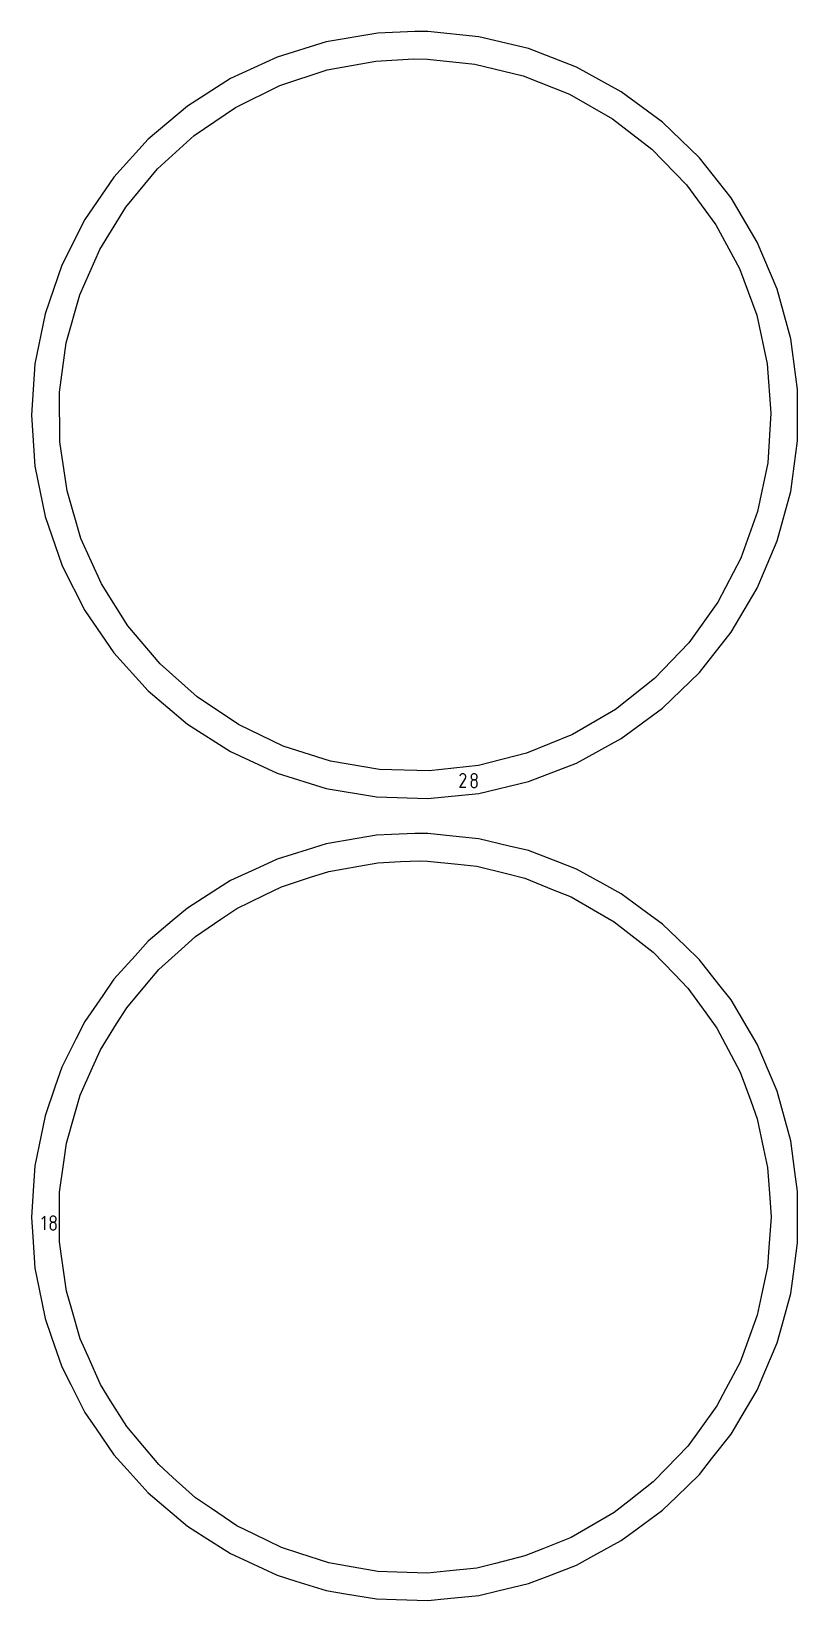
# Model space of a CAD drawing. Extents: x 0 to 800, y 0 to 1000.
# Drawn here: x 518.3 to 588.3, y 79.8 to 223 of the extents above; entities that cross this region are included whole.
import ezdxf

# ---------------------------------------------------------------- set-up
doc = ezdxf.new("R2010")
doc.units = 0

msp = doc.modelspace()

# ---------------------------------------------------------------- linework, layer by layer
at = {"layer": 'annotation', "color": 1}
for p, q in [((557.43148, 153.985344), (557.948472, 154.817636)), ((557.469006, 155.105047), (557.43227, 155.034577)), ((557.498159, 155.146386), (557.469006, 155.105047)), ((557.533136, 155.180895), (557.498159, 155.146386)), ((557.572874, 155.208297), (557.533136, 155.180895)), ((557.616308, 155.228316), (557.572874, 155.208297)), ((557.662375, 155.240675), (557.616308, 155.228316)), ((557.71001, 155.245098), (557.662375, 155.240675)), ((557.758152, 155.241308), (557.71001, 155.245098)), ((557.805734, 155.22903), (557.758152, 155.241308)), ((557.851694, 155.207987), (557.805734, 155.22903)), ((557.892801, 155.178798), (557.851694, 155.207987)), ((557.851694, 155.207987), (557.851694, 155.207987)), ((557.92717, 155.14377), (557.892801, 155.178798)), ((557.954497, 155.103979), (557.92717, 155.14377)), ((557.948472, 154.817636), (557.94909, 154.8184)), ((557.948472, 154.817636), (557.948472, 154.817636)), ((557.94909, 154.8184), (557.949683, 154.819172)), ((557.949683, 154.819172), (557.950254, 154.819956)), ((557.950254, 154.819956), (557.950808, 154.82076)), ((557.950808, 154.82076), (557.951348, 154.82159)), ((557.951348, 154.82159), (557.951878, 154.822452)), ((557.951878, 154.822452), (557.952403, 154.823353)), ((557.952403, 154.823353), (557.952925, 154.8243)), ((557.952925, 154.8243), (557.953449, 154.825299)), ((557.953449, 154.825299), (557.974796, 154.871132)), ((557.953449, 154.825299), (557.953449, 154.825299)), ((557.974476, 155.060497), (557.954497, 155.103979)), ((557.9868, 155.014397), (557.974476, 155.060497)), ((557.974796, 154.871132), (557.987266, 154.918641)), ((557.991166, 154.966754), (557.9868, 155.014397)), ((557.987266, 154.918641), (557.991166, 154.966754)), ((558.468, 155.014327), (558.463486, 154.964235)), ((558.463486, 154.964235), (558.463486, 154.964235)), ((558.463486, 154.964235), (558.468003, 154.913908)), ((558.481012, 155.061523), (558.468, 155.014327)), ((558.468003, 154.913908), (558.481021, 154.866529)), ((558.501726, 155.105023), (558.481012, 155.061523)), ((558.481021, 154.866529), (558.501744, 154.822891)), ((558.529348, 155.144027), (558.501726, 155.105023)), ((558.501744, 154.822891), (558.529374, 154.783788)), ((558.563082, 155.177735), (558.529348, 155.144027)), ((558.563082, 154.618177), (558.529348, 154.58441)), ((558.529374, 154.783788), (558.563114, 154.750015)), ((558.602133, 155.205345), (558.563082, 155.177735)), ((558.602133, 154.645823), (558.563082, 154.618177)), ((558.563114, 154.750015), (558.602168, 154.722364)), ((558.645705, 155.226057), (558.602133, 155.205345)), ((558.645705, 154.666554), (558.602133, 154.645823)), ((558.602168, 154.722364), (558.645737, 154.701631)), ((558.693004, 155.239072), (558.645705, 155.226057)), ((558.693004, 154.679575), (558.645705, 154.666554)), ((558.645737, 154.701631), (558.693025, 154.688609)), ((558.743234, 155.243588), (558.693004, 155.239072)), ((558.743234, 154.684092), (558.693004, 154.679575)), ((558.693025, 154.688609), (558.743234, 154.684092)), ((558.793464, 155.239072), (558.743234, 155.243588)), ((558.743234, 155.243588), (558.743234, 155.243588)), ((558.743234, 154.684092), (558.793443, 154.688609)), ((558.793464, 154.679578), (558.743234, 154.684092)), ((558.743234, 154.684092), (558.743234, 154.684092)), ((558.743234, 154.684092), (558.743234, 154.684092)), ((558.793443, 154.688609), (558.840731, 154.701631)), ((558.840763, 155.226057), (558.793464, 155.239072)), ((558.840763, 154.666563), (558.793464, 154.679578)), ((558.840731, 154.701631), (558.8843, 154.722364)), ((558.884335, 155.205345), (558.840763, 155.226057)), ((558.884335, 154.64584), (558.840763, 154.666563)), ((558.8843, 154.722364), (558.923354, 154.750015)), ((558.923386, 155.177735), (558.884335, 155.205345)), ((558.923386, 154.618203), (558.884335, 154.64584)), ((558.923354, 154.750015), (558.957094, 154.783788)), ((558.95712, 155.144027), (558.923386, 155.177735)), ((558.95712, 154.584442), (558.923386, 154.618203)), ((558.957094, 154.783788), (558.984724, 154.822891)), ((558.984742, 155.105023), (558.95712, 155.144027)), ((558.984724, 154.822891), (559.005447, 154.866529)), ((559.005456, 155.061523), (558.984742, 155.105023)), ((559.005447, 154.866529), (559.018465, 154.913908)), ((559.018468, 155.014327), (559.005456, 155.061523)), ((559.018465, 154.913908), (559.022982, 154.964235)), ((559.022982, 154.964235), (559.018468, 155.014327)), ((559.022982, 154.964235), (559.022982, 154.964235)), ((557.990976, 153.985344), (557.43148, 153.985344)), ((558.468, 154.454332), (558.463486, 154.404028)), ((558.463486, 154.404028), (558.463486, 154.264668)), ((558.463486, 154.264668), (558.463486, 154.264668)), ((558.463486, 154.264668), (558.468003, 154.214368)), ((558.481012, 154.501693), (558.468, 154.454332)), ((558.468003, 154.214368), (558.481021, 154.167061)), ((558.501726, 154.545317), (558.481012, 154.501693)), ((558.481021, 154.167061), (558.501744, 154.123528)), ((558.529348, 154.58441), (558.501726, 154.545317)), ((558.501744, 154.123528), (558.529374, 154.08455)), ((558.529374, 154.08455), (558.563114, 154.050908)), ((558.563114, 154.050908), (558.602168, 154.023382)), ((558.602168, 154.023382), (558.645737, 154.002754)), ((558.645737, 154.002754), (558.693025, 153.989805)), ((558.693025, 153.989805), (558.743234, 153.985315)), ((558.743234, 153.985315), (558.793443, 153.989805)), ((558.743234, 153.985315), (558.743234, 153.985315)), ((558.793443, 153.989805), (558.840731, 154.002754)), ((558.840731, 154.002754), (558.8843, 154.023382)), ((558.8843, 154.023382), (558.923354, 154.050908)), ((558.923354, 154.050908), (558.957094, 154.08455)), ((558.957094, 154.08455), (558.984724, 154.123528)), ((558.984742, 154.545352), (558.95712, 154.584442)), ((558.984724, 154.123528), (559.005447, 154.167061)), ((559.005456, 154.501725), (558.984742, 154.545352)), ((559.005447, 154.167061), (559.018465, 154.214368)), ((559.018468, 154.454352), (559.005456, 154.501725)), ((559.018465, 154.214368), (559.022982, 154.264668)), ((559.022982, 154.404028), (559.018468, 154.454352)), ((559.022982, 154.264668), (559.022982, 154.404028)), ((559.022982, 154.404028), (559.022982, 154.404028)), ((519.576911, 114.896292), (519.296847, 114.616149)), ((519.576911, 113.636518), (519.576911, 114.896292)), ((520.053801, 114.665491), (520.049287, 114.615399)), ((520.049287, 114.615399), (520.049287, 114.615399)), ((520.049287, 114.615399), (520.053803, 114.565072)), ((520.066813, 114.712687), (520.053801, 114.665491)), ((520.053803, 114.565072), (520.066822, 114.517693)), ((520.087527, 114.756187), (520.066813, 114.712687)), ((520.066822, 114.517693), (520.087544, 114.474055)), ((520.115149, 114.795191), (520.087527, 114.756187)), ((520.148882, 114.828899), (520.115149, 114.795191)), ((520.187933, 114.856509), (520.148882, 114.828899)), ((520.231506, 114.877221), (520.187933, 114.856509)), ((520.278805, 114.890236), (520.231506, 114.877221)), ((520.329035, 114.894752), (520.278805, 114.890236)), ((520.379265, 114.890236), (520.329035, 114.894752)), ((520.329035, 114.894752), (520.329035, 114.894752)), ((520.426564, 114.877221), (520.379265, 114.890236)), ((520.470136, 114.856509), (520.426564, 114.877221)), ((520.509187, 114.828899), (520.470136, 114.856509)), ((520.542921, 114.795191), (520.509187, 114.828899)), ((520.570542, 114.756187), (520.542921, 114.795191)), ((520.570525, 114.474055), (520.591248, 114.517693)), ((520.591257, 114.712687), (520.570542, 114.756187)), ((520.591248, 114.517693), (520.604266, 114.565072)), ((520.604269, 114.665491), (520.591257, 114.712687)), ((520.604266, 114.565072), (520.608783, 114.615399)), ((520.608783, 114.615399), (520.604269, 114.665491)), ((520.608783, 114.615399), (520.608783, 114.615399)), ((520.053801, 114.105495), (520.049287, 114.055192)), ((520.049287, 114.055192), (520.049287, 113.915832)), ((520.049287, 113.915832), (520.049287, 113.915832)), ((520.049287, 113.915832), (520.053803, 113.865532)), ((520.066813, 114.152856), (520.053801, 114.105495)), ((520.053803, 113.865532), (520.066822, 113.818225)), ((520.087527, 114.196481), (520.066813, 114.152856)), ((520.066822, 113.818225), (520.087544, 113.774692)), ((520.115149, 114.235573), (520.087527, 114.196481)), ((520.087544, 114.474055), (520.115175, 114.434952)), ((520.087544, 113.774692), (520.115175, 113.735714)), ((520.148882, 114.26934), (520.115149, 114.235573)), ((520.115175, 114.434952), (520.148915, 114.401178)), ((520.115175, 113.735714), (520.148915, 113.702072)), ((520.187933, 114.296986), (520.148882, 114.26934)), ((520.148915, 114.401178), (520.187968, 114.373528)), ((520.148915, 113.702072), (520.187968, 113.674546)), ((520.231506, 114.317718), (520.187933, 114.296986)), ((520.187968, 114.373528), (520.231538, 114.352795)), ((520.187968, 113.674546), (520.231538, 113.653918)), ((520.278805, 114.330739), (520.231506, 114.317718)), ((520.231538, 114.352795), (520.278825, 114.339773)), ((520.231538, 113.653918), (520.278825, 113.640969)), ((520.329035, 114.335256), (520.278805, 114.330739)), ((520.278825, 114.339773), (520.329035, 114.335256)), ((520.278825, 113.640969), (520.329035, 113.636479)), ((520.329035, 114.335256), (520.379244, 114.339773)), ((520.379265, 114.330741), (520.329035, 114.335256)), ((520.329035, 114.335256), (520.329035, 114.335256)), ((520.329035, 114.335256), (520.329035, 114.335256)), ((520.329035, 113.636479), (520.379244, 113.640969)), ((520.329035, 113.636479), (520.329035, 113.636479)), ((520.379244, 114.339773), (520.426532, 114.352795)), ((520.379244, 113.640969), (520.426532, 113.653918)), ((520.426564, 114.317727), (520.379265, 114.330741)), ((520.426532, 114.352795), (520.470101, 114.373528)), ((520.426532, 113.653918), (520.470101, 113.674546)), ((520.470136, 114.297004), (520.426564, 114.317727)), ((520.470101, 114.373528), (520.509154, 114.401178)), ((520.470101, 113.674546), (520.509154, 113.702072)), ((520.509187, 114.269366), (520.470136, 114.297004)), ((520.509154, 114.401178), (520.542895, 114.434952)), ((520.509154, 113.702072), (520.542895, 113.735714)), ((520.542921, 114.235606), (520.509187, 114.269366)), ((520.542895, 114.434952), (520.570525, 114.474055)), ((520.542895, 113.735714), (520.570525, 113.774692)), ((520.570542, 114.196516), (520.542921, 114.235606)), ((520.570525, 113.774692), (520.591248, 113.818225)), ((520.591257, 114.152888), (520.570542, 114.196516)), ((520.591248, 113.818225), (520.604266, 113.865532)), ((520.604269, 114.105516), (520.591257, 114.152888)), ((520.604266, 113.865532), (520.608783, 113.915832)), ((520.608783, 114.055192), (520.604269, 114.105516)), ((520.608783, 113.915832), (520.608783, 114.055192)), ((520.608783, 114.055192), (520.608783, 114.055192))]:
    msp.add_line(p, q, dxfattribs=at)
at = {"layer": 'boundary', "color": 5}
for p, q in [((545.231719, 222.005419), (540.766158, 220.620184)), ((549.969083, 222.78946), (545.231719, 222.005419)), ((553.345429, 222.958864), (549.969083, 222.78946)), ((554.514977, 222.939319), (553.345429, 222.958864)), ((559.166963, 222.471324), (554.514977, 222.939319)), ((563.715113, 221.387455), (559.166963, 222.471324)), ((540.766158, 220.620184), (536.525054, 218.652111)), ((568.078173, 219.707046), (563.715113, 221.387455)), ((572.178325, 217.460093), (568.078173, 219.707046)), ((536.525054, 218.652111), (532.584127, 216.136316)), ((532.584127, 216.136316), (529.013722, 213.117694)), ((575.94244, 214.686689), (572.178325, 217.460093)), ((579.303266, 211.43633), (575.94244, 214.686689)), ((529.013722, 213.117694), (525.87743, 209.650109)), ((582.200909, 207.767012), (579.303266, 211.43633)), ((525.87743, 209.650109), (523.231404, 205.795447)), ((584.583609, 203.744218), (582.200909, 207.767012)), ((523.231404, 205.795447), (521.122678, 201.622488)), ((586.408864, 199.439734), (584.583609, 203.744218)), ((521.122678, 201.622488), (519.589018, 197.205703)), ((587.644102, 194.930373), (586.408864, 199.439734)), ((519.589018, 197.205703), (518.657734, 192.623907)), ((588.267272, 190.296606), (587.644102, 194.930373)), ((518.657734, 192.623907), (518.345425, 187.958864)), ((588.267272, 185.621122), (588.267272, 190.296606)), ((518.345425, 187.958864), (518.657734, 183.29382)), ((587.644102, 180.987354), (588.267272, 185.621122)), ((518.657734, 183.29382), (519.589018, 178.712024)), ((586.408864, 176.477994), (587.644102, 180.987354)), ((519.589018, 178.712024), (521.122678, 174.295241)), ((584.583609, 172.17351), (586.408864, 176.477994)), ((521.122678, 174.295241), (521.199119, 174.143971)), ((521.199119, 174.143971), (523.231404, 170.122282)), ((582.200909, 168.150717), (584.583609, 172.17351)), ((523.231404, 170.122282), (525.87743, 166.267619)), ((579.303266, 164.481399), (582.200909, 168.150717)), ((525.87743, 166.267619), (529.013722, 162.800035)), ((575.94244, 161.231037), (579.303266, 164.481399)), ((529.013722, 162.800035), (532.584127, 159.781413)), ((572.178325, 158.457635), (575.94244, 161.231037)), ((532.584127, 159.781413), (536.525054, 157.265618)), ((568.078173, 156.210683), (572.178325, 158.457635)), ((536.525054, 157.265618), (540.766158, 155.297545)), ((563.715113, 154.530274), (568.078173, 156.210683)), ((540.766158, 155.297545), (545.23172, 153.91231)), ((545.23172, 153.91231), (549.842087, 153.134641)), ((554.514977, 152.97841), (559.166963, 153.446404)), ((559.166963, 153.446404), (563.715113, 154.530274)), ((549.842087, 153.134641), (554.514977, 152.97841)), ((548.061333, 149.327258), (545.231719, 148.849964)), ((549.842087, 149.627633), (548.061333, 149.327258)), ((551.195253, 149.695527), (549.842087, 149.627633)), ((553.345429, 149.80341), (551.195253, 149.695527)), ((554.514977, 149.783864), (553.345429, 149.80341)), ((557.370134, 149.496633), (554.514977, 149.783864)), ((559.166963, 149.31587), (557.370134, 149.496633)), ((561.95839, 148.650645), (559.166963, 149.31587)), ((540.766158, 147.464729), (539.128032, 146.704561)), ((543.506896, 148.314917), (540.766158, 147.464729)), ((545.231719, 148.849964), (543.506896, 148.314917)), ((563.715113, 148.232), (561.95839, 148.650645)), ((566.392941, 147.200649), (563.715113, 148.232)), ((539.128032, 146.704561), (536.525054, 145.496656)), ((568.078173, 146.551591), (566.392941, 147.200649)), ((570.594641, 145.172524), (568.078173, 146.551591)), ((536.525054, 145.496656), (535.002871, 144.52493)), ((572.178325, 144.304638), (570.594641, 145.172524)), ((535.002871, 144.52493), (532.584127, 142.980861)), ((574.48855, 142.602462), (572.178325, 144.304638)), ((531.205058, 141.814918), (529.013722, 139.962239)), ((532.584127, 142.980861), (531.205058, 141.814918)), ((575.94244, 141.531234), (574.48855, 142.602462)), ((578.005147, 139.536326), (575.94244, 141.531234)), ((529.013722, 139.962239), (527.802329, 138.622885)), ((579.303266, 138.280875), (578.005147, 139.536326)), ((527.802329, 138.622885), (525.87743, 136.494655)), ((581.081694, 136.028831), (579.303266, 138.280875)), ((525.87743, 136.494655), (524.855402, 135.005791)), ((582.200909, 134.611557), (581.081694, 136.028831)), ((524.855402, 135.005791), (523.231404, 132.639992)), ((583.663291, 132.142568), (582.200909, 134.611557)), ((523.231404, 132.639992), (522.416909, 131.028187)), ((584.583609, 130.588764), (583.663291, 132.142568)), ((522.416909, 131.028187), (521.122678, 128.467033)), ((585.703859, 127.946886), (584.583609, 130.588764)), ((521.122678, 128.467033), (520.530302, 126.76105)), ((586.408864, 126.284279), (585.703859, 127.946886)), ((520.530302, 126.76105), (519.589018, 124.050249)), ((587.166992, 123.516659), (586.408864, 126.284279)), ((519.589018, 124.050249), (519.229309, 122.28053)), ((587.644102, 121.774918), (587.166992, 123.516659)), ((519.229309, 122.28053), (518.657734, 119.468452)), ((588.026573, 118.930944), (587.644102, 121.774918)), ((518.657734, 119.468452), (518.537105, 117.666579)), ((588.267272, 117.141151), (588.026573, 118.930944)), ((518.537105, 117.666579), (518.345425, 114.803409)), ((588.267272, 114.271573), (588.267272, 117.141151)), ((518.345425, 114.803409), (518.466054, 113.001536)), ((588.267272, 112.465667), (588.267272, 114.271573)), ((518.466054, 113.001536), (518.657734, 110.138366)), ((587.884801, 109.621692), (588.267272, 112.465667)), ((518.657734, 110.138366), (519.017442, 108.368647)), ((587.644102, 107.8319), (587.884801, 109.621692)), ((519.017442, 108.368647), (519.589018, 105.556569)), ((586.885975, 105.06428), (587.644102, 107.8319)), ((519.589018, 105.556569), (520.181394, 103.850587)), ((586.408864, 103.322539), (586.885975, 105.06428)), ((520.181394, 103.850587), (521.122678, 101.139786)), ((585.288614, 100.680662), (586.408864, 103.322539)), ((521.122678, 101.139786), (521.937173, 99.527981)), ((584.583609, 99.018056), (585.288614, 100.680662)), ((521.937173, 99.527981), (523.231404, 96.966827)), ((583.121227, 96.549066), (584.583609, 99.018056)), ((523.231404, 96.966827), (524.253431, 95.477964)), ((582.200909, 94.995262), (583.121227, 96.549066)), ((524.253431, 95.477964), (525.87743, 93.112165)), ((580.42248, 92.743218), (582.200909, 94.995262)), ((525.87743, 93.112165), (527.088823, 91.77281)), ((527.088823, 91.77281), (529.013722, 89.64458)), ((579.303266, 91.325944), (580.42248, 92.743218)), ((577.240559, 89.331034), (579.303266, 91.325944)), ((529.013722, 89.64458), (530.392791, 88.478637)), ((575.94244, 88.075582), (577.240559, 89.331034)), ((530.392791, 88.478637), (532.584127, 86.625958)), ((573.632214, 86.373407), (575.94244, 88.075582)), ((532.584127, 86.625958), (534.10631, 85.654232)), ((572.178325, 85.302181), (573.632214, 86.373407)), ((534.10631, 85.654232), (536.525054, 84.110163)), ((569.661857, 83.923113), (572.178325, 85.302181)), ((536.525054, 84.110163), (538.16318, 83.349995)), ((538.16318, 83.349995), (540.766158, 82.14209)), ((565.400345, 82.023877), (568.078173, 83.055228)), ((568.078173, 83.055228), (569.661857, 83.923113)), ((540.766158, 82.14209), (542.490981, 81.607043)), ((542.490981, 81.607043), (545.23172, 80.756855)), ((563.715113, 81.374819), (565.400345, 82.023877)), ((545.23172, 80.756855), (547.012474, 80.45648)), ((547.012474, 80.45648), (549.842087, 79.979186)), ((556.311807, 80.003718), (559.166963, 80.29095)), ((559.166963, 80.29095), (560.923686, 80.709594)), ((560.923686, 80.709594), (563.715113, 81.374819)), ((549.842087, 79.979186), (551.646991, 79.918842)), ((551.646991, 79.918842), (554.514977, 79.822955)), ((554.514977, 79.822955), (556.311807, 80.003718))]:
    msp.add_line(p, q, dxfattribs=at)
at = {"layer": 'hole', "color": 5}
for p, q in [((549.786385, 220.252283), (553.222281, 220.452409)), ((553.222281, 220.452409), (554.479691, 220.439066)), ((554.479691, 220.439066), (558.825545, 219.982296)), ((541.022978, 218.020285), (545.326674, 219.442684)), ((545.326674, 219.442684), (549.786385, 220.252283)), ((558.825545, 219.982296), (563.229017, 218.907962)), ((536.959163, 216.012778), (541.022978, 218.020285)), ((563.229017, 218.907962), (567.440128, 217.231242)), ((567.440128, 217.231242), (571.376879, 214.984767)), ((533.214279, 213.459231), (536.959163, 216.012778)), ((571.376879, 214.984767), (574.962663, 212.212263)), ((529.861249, 210.40935), (533.214279, 213.459231)), ((574.962663, 212.212263), (578.127724, 208.967694)), ((526.965259, 206.922496), (529.861249, 210.40935)), ((578.127724, 208.967694), (580.810392, 205.314213)), ((524.582778, 203.066537), (526.965259, 206.922496)), ((580.810392, 205.314213), (582.958478, 201.322928)), ((522.760111, 198.916522), (524.582778, 203.066537)), ((582.958478, 201.322928), (584.530215, 197.071528)), ((521.53277, 194.553229), (522.760111, 198.916522)), ((584.530215, 197.071528), (585.494984, 192.642761)), ((520.92458, 190.061585), (521.53277, 194.553229)), ((585.494984, 192.642761), (585.833967, 188.122827)), ((520.947456, 185.529014), (520.92458, 190.061585)), ((585.833967, 188.122827), (585.540623, 183.599701)), ((521.60095, 181.043737), (520.947456, 185.529014)), ((585.540623, 183.599701), (584.620605, 179.161422)), ((522.872268, 176.693056), (521.60095, 181.043737)), ((584.620605, 179.161422), (583.091858, 174.894375)), ((524.73673, 172.56165), (522.872268, 176.693056)), ((583.091858, 174.894375), (580.984165, 170.881613)), ((527.15801, 168.729933), (524.73673, 172.56165)), ((580.984165, 170.881613), (578.338511, 167.201241)), ((530.089046, 165.272488), (527.15801, 168.729933)), ((578.338511, 167.201241), (575.20636, 163.924891)), ((533.472688, 162.256606), (530.089046, 165.272488)), ((575.20636, 163.924891), (571.648742, 161.116336)), ((537.243156, 159.740987), (533.472688, 162.256606)), ((571.648742, 161.116336), (567.734867, 158.83024)), ((541.327027, 157.7746), (537.243156, 159.740987)), ((545.64486, 156.395712), (541.327027, 157.7746)), ((567.734867, 158.83024), (563.540894, 157.111102)), ((550.112515, 155.631168), (545.64486, 156.395712)), ((563.540894, 157.111102), (559.148489, 155.992377)), ((554.643154, 155.495843), (550.112515, 155.631168)), ((559.148489, 155.992377), (554.643154, 155.495843)), ((543.817373, 145.796831), (545.482994, 146.33802)), ((545.482994, 146.33802), (548.223545, 146.821256)), ((548.223545, 146.821256), (549.94825, 147.125369)), ((549.94825, 147.125369), (552.033269, 147.23464)), ((552.033269, 147.23464), (553.783538, 147.295761)), ((553.783538, 147.295761), (554.479691, 147.283611)), ((554.479691, 147.283611), (557.247284, 146.992724)), ((557.247284, 146.992724), (558.989007, 146.809661)), ((558.989007, 146.809661), (561.689195, 146.136428)), ((561.689195, 146.136428), (563.388499, 145.712744)), ((539.59663, 144.169153), (541.170707, 144.936883)), ((541.170707, 144.936883), (543.817373, 145.796831)), ((563.388499, 145.712744), (565.968719, 144.670272)), ((565.968719, 144.670272), (567.592524, 144.014216)), ((537.095427, 142.949234), (539.59663, 144.169153)), ((567.592524, 144.014216), (570.002535, 142.622792)), ((533.336424, 140.413757), (535.643512, 141.969906)), ((535.643512, 141.969906), (537.095427, 142.949234)), ((570.002535, 142.622792), (571.519222, 141.747131)), ((571.519222, 141.747131), (573.712127, 140.033838)), ((532.034946, 139.241893), (533.336424, 140.413757)), ((529.966901, 137.379805), (532.034946, 139.241893)), ((573.712127, 140.033838), (575.092183, 138.955616)), ((575.092183, 138.955616), (577.025322, 136.953803)), ((527.052358, 133.90643), (528.841159, 136.038214)), ((528.841159, 136.038214), (529.966901, 137.379805)), ((577.025322, 136.953803), (578.241901, 135.694006)), ((578.241901, 135.694006), (579.877606, 133.442635)), ((526.124305, 132.421224), (527.052358, 133.90643)), ((579.877606, 133.442635), (580.907001, 132.025785)), ((524.649631, 130.061236), (526.124305, 132.421224)), ((580.907001, 132.025785), (582.213454, 129.568676)), ((523.937303, 128.461322), (524.649631, 130.061236)), ((582.213454, 129.568676), (583.035642, 128.022349)), ((522.805415, 125.919064), (523.937303, 128.461322)), ((583.035642, 128.022349), (583.987439, 125.407328)), ((522.322692, 124.235584), (522.805415, 125.919064)), ((583.987439, 125.407328), (584.586431, 123.761622)), ((521.555646, 121.560539), (522.322692, 124.235584)), ((584.586431, 123.761622), (585.165029, 121.039587)), ((521.311897, 119.826259), (521.555646, 121.560539)), ((585.165029, 121.039587), (585.529158, 119.326534)), ((520.92458, 117.070494), (521.311897, 119.826259)), ((585.529158, 119.326534), (585.723271, 116.550466)), ((520.92458, 115.319171), (520.92458, 117.070494)), ((585.723271, 116.550466), (585.845433, 114.803409)), ((520.92458, 112.536324), (520.92458, 115.319171)), ((585.845433, 114.803409), (585.651319, 112.027341)), ((521.168329, 110.802044), (520.92458, 112.536324)), ((585.651319, 112.027341), (585.529158, 110.280283)), ((521.555646, 108.046279), (521.168329, 110.802044)), ((585.529158, 110.280283), (584.950559, 107.558248)), ((522.038369, 106.362799), (521.555646, 108.046279)), ((584.950559, 107.558248), (584.586431, 105.845195)), ((522.805415, 103.687755), (522.038369, 106.362799)), ((584.586431, 105.845195), (583.634634, 103.230174)), ((523.517744, 102.087842), (522.805415, 103.687755)), ((583.634634, 103.230174), (583.035642, 101.584469)), ((524.649631, 99.545584), (523.517744, 102.087842)), ((583.035642, 101.584469), (581.729189, 99.127361)), ((525.577684, 98.060377), (524.649631, 99.545584)), ((581.729189, 99.127361), (580.907002, 97.581034)), ((527.052358, 95.700388), (525.577684, 98.060377)), ((580.907002, 97.581034), (579.271296, 95.329664)), ((528.1781, 94.358797), (527.052358, 95.700388)), ((579.271296, 95.329664), (578.241901, 93.912814)), ((529.966901, 92.227014), (528.1781, 94.358797)), ((578.241901, 93.912814), (576.308761, 91.911)), ((531.268379, 91.05515), (529.966901, 92.227014)), ((576.308761, 91.911), (575.092183, 90.651203)), ((533.336424, 89.193062), (531.268379, 91.05515)), ((575.092183, 90.651203), (572.899278, 88.937911)), ((534.788339, 88.213734), (533.336424, 89.193062)), ((572.899278, 88.937911), (571.519222, 87.859689)), ((537.095427, 86.657585), (534.788339, 88.213734)), ((571.519222, 87.859689), (569.109211, 86.468265)), ((538.669504, 85.889856), (537.095427, 86.657585)), ((541.170707, 84.669937), (538.669504, 85.889856)), ((569.109211, 86.468265), (567.592524, 85.592603)), ((542.836328, 84.128747), (541.170707, 84.669937)), ((565.012303, 84.550132), (563.388499, 83.894076)), ((567.592524, 85.592603), (565.012303, 84.550132)), ((545.482994, 83.268799), (542.836328, 84.128747)), ((547.207699, 82.964685), (545.482994, 83.268799)), ((560.688311, 83.220843), (558.989007, 82.797159)), ((563.388499, 83.894076), (560.688311, 83.220843)), ((549.94825, 82.48145), (547.207699, 82.964685)), ((551.698519, 82.420329), (549.94825, 82.48145)), ((554.479691, 82.323208), (551.698519, 82.420329)), ((556.221415, 82.506271), (554.479691, 82.323208)), ((558.989007, 82.797159), (556.221415, 82.506271))]:
    msp.add_line(p, q, dxfattribs=at)

doc.saveas('drawing.dxf')
